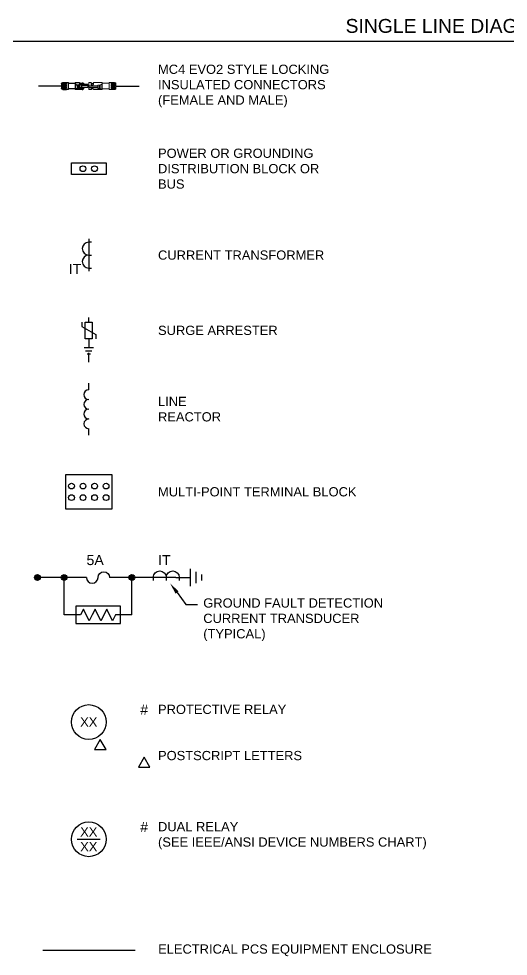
# Paper-space layout 'SYMBOLS AND ABBREVIATIONS 22x34' of a CAD drawing. Header units: feet, sheet in inches. Extents: x 0 to 33.3, y 0 to 20.5.
# Drawn here: x 6.47 to 11.77, y 10.31 to 20.46 of the extents above; entities that cross this region are included whole.
import ezdxf
from ezdxf import colors
from ezdxf.entities.mleader import LeaderData, LeaderLine
from ezdxf.enums import TextEntityAlignment as Align
from ezdxf.math import Vec2, Vec3

# ---------------------------------------------------------------- set-up
doc = ezdxf.new("R2010")
doc.units = ezdxf.units.FT
doc.header["$MEASUREMENT"] = 0
doc.linetypes.add('PHANTOM2', pattern=[1.25, 0.625, -0.125, 0.125, -0.125, 0.125, -0.125])
for name, color, linetype in [('E-1LIN', 4, 'Continuous'), ('E-1LIN-EQPM-ENCL', 8, 'PHANTOM2'), ('E-HARN-COMP', 8, 'Continuous'), ('G-ANNO-TEXT', 1, 'Continuous')]:
    doc.layers.add(name, color=color, linetype=linetype)
doc.styles.add('NEI-A', font='arial.ttf')

# ---------------------------------------------------------------- blocks, each defined once
blk = doc.blocks.new('MC_CONN_FEMALE_LOCKING')
for p, q in [((0, 0.0141), (0, -0.0141)), ((0.0042, 0.0166), (0.0266, 0.0166)), ((0.0042, 0.0116), (0.0266, 0.0116)), ((0.0266, 0.0097), (0.0042, 0.0097)), ((0.0042, 0.0035), (0.0266, 0.0035)), ((0.0266, 0.0011), (0.0042, 0.0011)), ((0.0083, 0.0184), (0.0266, 0.0184)), ((0.0266, 0.018), (0.0083, 0.018)), ((0.0083, 0.0157), (0.0266, 0.0157)), ((0.0266, 0.0135), (0.0083, 0.0135)), ((0.0083, 0.0088), (0.0266, 0.0088)), ((0.0266, 0.0053), (0.0083, 0.0053)), ((0.0266, 0.0184), (0.0266, 0.0185)), ((0.0266, 0.0157), (0.0266, 0.018)), ((0.0266, 0.0088), (0.0266, 0.0135)), ((0.0266, -0.0005), (0.0266, 0.0053)), ((0.0364, -0.0185), (0.0364, 0.0185)), ((0.0738, 0.0185), (0.0738, -0.007)), ((0.0755, 0.0099), (0.0755, -0.018)), ((0.0923, 0.0051), (0.0856, 0.0051)), ((0.0856, 0.0051), (0.0856, -0.0134)), ((0.0923, -0.0134), (0.0923, 0.0051)), ((0.0974, 0.0185), (0.0974, 0.0099)), ((0.0974, 0.0164), (0.1112, 0.0169)), ((0.1117, 0.012), (0.0974, 0.0115)), ((0.0974, 0.0094), (0.0974, 0.0099)), ((0.0974, 0.0002), (0.0974, 0.0094)), ((0.0974, -0.0085), (0.0974, 0.0002)), ((0.1185, 0.0101), (0.0978, 0.0093)), ((0.1056, 0.0092), (0.1056, -0.0035)), ((0.1069, 0.0079), (0.1069, 0.0049)), ((0.1409, 0.0078), (0.1069, 0.0078)), ((0.1069, 0.0049), (0.1409, 0.0049)), ((0.1069, 0.0049), (0.1069, -0.0078)), ((0.1112, 0.0181), (0.1135, 0.0182)), ((0.1112, 0.0181), (0.1112, 0.0132)), ((0.1135, 0.0133), (0.1112, 0.0132)), ((0.1117, 0.012), (0.1112, 0.0132)), ((0.1135, 0.0133), (0.1135, 0.0182)), ((0.1135, 0.0182), (0.1191, 0.016)), ((0.1135, 0.0133), (0.1191, 0.0111)), ((0.1191, 0.016), (0.1191, 0.0155)), ((0.1191, 0.016), (0.1191, 0.0111)), ((0.1191, 0.0155), (0.1191, 0.0155)), ((0.1191, 0.0107), (0.1191, 0.0111)), ((0.0042, -0.0056), (0.0266, -0.0056)), ((0.0266, -0.0077), (0.0042, -0.0077)), ((0.0042, -0.0131), (0.0266, -0.0131)), ((0.0266, -0.0145), (0.0042, -0.0145)), ((0.0062, -0.0174), (0.0042, -0.0174)), ((0.0083, -0.0005), (0.0266, -0.0005)), ((0.0266, -0.0042), (0.0083, -0.0042)), ((0.0083, -0.0097), (0.0266, -0.0097)), ((0.0266, -0.0126), (0.0083, -0.0126)), ((0.0083, -0.0162), (0.0266, -0.0162)), ((0.0266, -0.0177), (0.0083, -0.0177)), ((0.0083, -0.0184), (0.0266, -0.0184)), ((0.0266, -0.0097), (0.0266, -0.0042)), ((0.0266, -0.0162), (0.0266, -0.0126)), ((0.0266, -0.0185), (0.0266, -0.0177)), ((0.0738, -0.007), (0.0738, -0.0185)), ((0.0856, -0.0134), (0.0923, -0.0134)), ((0.088, -0.0051), (0.0866, -0.0051)), ((0.0866, -0.0051), (0.0866, -0.0062)), ((0.088, -0.006), (0.0866, -0.006)), ((0.0866, -0.0062), (0.088, -0.0062)), ((0.0892, -0.0038), (0.088, -0.0038)), ((0.088, -0.0038), (0.088, -0.0051)), ((0.088, -0.006), (0.088, -0.0062)), ((0.088, -0.0062), (0.088, -0.0074)), ((0.0892, -0.0073), (0.088, -0.0073)), ((0.088, -0.0074), (0.0892, -0.0074)), ((0.0892, -0.0051), (0.0892, -0.0038)), ((0.0906, -0.0051), (0.0892, -0.0051)), ((0.0892, -0.006), (0.0892, -0.0062)), ((0.0906, -0.006), (0.0892, -0.006)), ((0.0892, -0.0074), (0.0892, -0.0062)), ((0.0892, -0.0062), (0.0906, -0.0062)), ((0.0906, -0.0062), (0.0906, -0.0051)), ((0.0974, -0.0177), (0.0974, -0.0085)), ((0.0974, -0.0164), (0.1117, -0.0169)), ((0.0974, -0.018), (0.0974, -0.0177)), ((0.0974, -0.018), (0.0974, -0.0185)), ((0.1185, -0.0101), (0.0978, -0.0093)), ((0.1185, -0.015), (0.0978, -0.0142)), ((0.1056, -0.0035), (0.1056, -0.0092)), ((0.1409, -0.0078), (0.1069, -0.0078)), ((0.1069, -0.0078), (0.1069, -0.0079)), ((0.1112, -0.0181), (0.1112, -0.0169)), ((0.1117, -0.0169), (0.1112, -0.0181)), ((0.1112, -0.0181), (0.1135, -0.0182)), ((0.1135, -0.0182), (0.1191, -0.016)), ((0.1191, -0.016), (0.1191, -0.0155))]:
    blk.add_line(p, q)
for centre, radius, start, end in [((0.0978, 0.0089), 0.000374, 89.7535, 178.4381), ((0.1185, 0.0107), 0.000562, 269.9223, 0.5325), ((0.0978, -0.0138), 0.000374, 181.5689, 270.2395), ((0.0978, -0.0089), 0.000405, 218.5215, 268.2026), ((0.1185, -0.0107), 0.000562, 1.7474, 90.0991), ((0.1185, -0.0155), 0.000562, 359.4673, 90.0824)]:
    blk.add_arc(centre, radius, start, end)
for points, knots in [([(0, 0.0141), (0, 0.0142), (0, 0.0145), (0.0001, 0.0148), (0.0002, 0.0152), (0.0004, 0.0156), (0.0006, 0.0159), (0.0009, 0.0162), (0.0012, 0.0164), (0.0015, 0.0166), (0.0018, 0.0168), (0.0021, 0.0169), (0.0022, 0.0169)], [0, 0, 0, 0, 0.10003, 0.200056, 0.300052, 0.400274, 0.500206, 0.600381, 0.700131, 0.799747, 0.900416, 1, 1, 1, 1]), ([(0.0042, 0.0166), (0.0041, 0.0165), (0.004, 0.0163), (0.004, 0.0162), (0.004, 0.0161)], [0, 0, 0, 0, 0.524472, 1, 1, 1, 1]), ([(0.004, 0.0161), (0.004, 0.016), (0.004, 0.0159), (0.0041, 0.0157), (0.0042, 0.0157)], [0, 0, 0, 0, 0.475615, 1, 1, 1, 1]), ([(0.0042, 0.0116), (0.0041, 0.0113), (0.004, 0.0109), (0.004, 0.0103), (0.0041, 0.0099), (0.0042, 0.0097)], [0, 0, 0, 0, 0.336885, 0.680979, 1, 1, 1, 1]), ([(0.0042, 0.0035), (0.0041, 0.0032), (0.004, 0.0027), (0.004, 0.0019), (0.0041, 0.0014), (0.0042, 0.0011)], [0, 0, 0, 0, 0.336036, 0.681911, 1, 1, 1, 1]), ([(0.0075, 0.0178), (0.0069, 0.0176), (0.0058, 0.0172), (0.0047, 0.0168), (0.0042, 0.0166)], [0, 0, 0, 0, 0.5016, 1, 1, 1, 1]), ([(0.0042, 0.0157), (0.0047, 0.0157), (0.0058, 0.0157), (0.0069, 0.0157), (0.0075, 0.0157)], [0, 0, 0, 0, 0.49604, 1, 1, 1, 1]), ([(0.0075, 0.0133), (0.0069, 0.013), (0.0058, 0.0125), (0.0047, 0.0119), (0.0042, 0.0116)], [0, 0, 0, 0, 0.500108, 1, 1, 1, 1]), ([(0.0042, 0.0097), (0.0047, 0.0095), (0.0058, 0.0092), (0.0069, 0.009), (0.0075, 0.0088)], [0, 0, 0, 0, 0.497114, 1, 1, 1, 1]), ([(0.0075, 0.0052), (0.0069, 0.0049), (0.0058, 0.0043), (0.0047, 0.0038), (0.0042, 0.0035)], [0, 0, 0, 0, 0.50019, 1, 1, 1, 1]), ([(0.0042, 0.0011), (0.0047, 0.0009), (0.0058, 0.0003), (0.0069, -0.0001), (0.0075, -0.0004)], [0, 0, 0, 0, 0.499075, 1, 1, 1, 1]), ([(0.0075, 0.0184), (0.0076, 0.0184), (0.0078, 0.0184), (0.008, 0.0184), (0.0082, 0.0184), (0.0083, 0.0184)], [0, 0, 0, 0, 0.351902, 0.72828, 1, 1, 1, 1]), ([(0.0083, 0.018), (0.0082, 0.018), (0.008, 0.018), (0.0077, 0.0179), (0.0076, 0.0179), (0.0075, 0.0178)], [0, 0, 0, 0, 0.366297, 0.738235, 1, 1, 1, 1]), ([(0.0075, 0.0157), (0.0076, 0.0157), (0.0078, 0.0157), (0.008, 0.0157), (0.0082, 0.0157), (0.0083, 0.0157)], [0, 0, 0, 0, 0.347897, 0.725651, 1, 1, 1, 1]), ([(0.0083, 0.0135), (0.0082, 0.0134), (0.008, 0.0134), (0.0077, 0.0134), (0.0076, 0.0133), (0.0075, 0.0133)], [0, 0, 0, 0, 0.361511, 0.733306, 1, 1, 1, 1]), ([(0.0075, 0.0088), (0.0076, 0.0088), (0.0078, 0.0088), (0.008, 0.0088), (0.0082, 0.0088), (0.0083, 0.0088)], [0, 0, 0, 0, 0.351229, 0.727839, 1, 1, 1, 1]), ([(0.0083, 0.0053), (0.0082, 0.0053), (0.008, 0.0053), (0.0077, 0.0052), (0.0076, 0.0052), (0.0075, 0.0052)], [0, 0, 0, 0, 0.361786, 0.733582, 1, 1, 1, 1]), ([(0.0755, 0.0099), (0.0755, 0.0099), (0.0755, 0.0099), (0.0756, 0.0098), (0.0757, 0.0096), (0.0759, 0.0095), (0.0761, 0.0094), (0.0762, 0.0094)], [0, 0, 0, 0, 0.075711, 0.179944, 0.364404, 0.835625, 1, 1, 1, 1]), ([(0.0762, 0.0094), (0.0778, 0.0087), (0.0801, 0.0077), (0.0833, 0.0063), (0.0849, 0.0055), (0.0856, 0.0051)], [0, 0, 0, 0, 0.500294, 0.750053, 1, 1, 1, 1]), ([(0.0923, 0.0051), (0.0928, 0.0048), (0.0937, 0.004), (0.095, 0.0029), (0.0961, 0.0018), (0.0969, 0.0009), (0.0973, 0.0005), (0.0974, 0.0002)], [0, 0, 0, 0, 0.249655, 0.499064, 0.749429, 0.874826, 1, 1, 1, 1]), ([(0.1419, 0.0064), (0.1419, 0.0065), (0.1419, 0.0067), (0.1419, 0.007), (0.1419, 0.0072), (0.1418, 0.0074), (0.1417, 0.0075), (0.1416, 0.0076), (0.1415, 0.0077), (0.1413, 0.0078), (0.1412, 0.0078), (0.1411, 0.0078), (0.141, 0.0078), (0.1409, 0.0078)], [0, 0, 0, 0, 0.184323, 0.369552, 0.431018, 0.494647, 0.57509, 0.669545, 0.75354, 0.803206, 0.860768, 0.942971, 1, 1, 1, 1]), ([(0.1409, 0.0049), (0.141, 0.0049), (0.1411, 0.0049), (0.1413, 0.005), (0.1414, 0.005), (0.1416, 0.0051), (0.1417, 0.0052), (0.1418, 0.0053), (0.1419, 0.0055), (0.1419, 0.0059), (0.1419, 0.0062), (0.1419, 0.0064)], [0, 0, 0, 0, 0.083046, 0.158085, 0.262935, 0.337098, 0.402233, 0.482349, 0.555826, 0.696592, 1, 1, 1, 1]), ([(0.1418, 0.0075), (0.1418, 0.0074), (0.1418, 0.0074), (0.1418, 0.0073), (0.1419, 0.0073), (0.1419, 0.0072), (0.1419, 0.0071), (0.1419, 0.007), (0.1419, 0.007), (0.1419, 0.0069), (0.1419, 0.0069)], [0, 0, 0, 0, 0.122148, 0.248297, 0.373015, 0.498504, 0.624821, 0.749092, 0.874878, 1, 1, 1, 1]), ([(0.1419, 0.0069), (0.1419, 0.0069), (0.1419, 0.0069), (0.1419, 0.0068), (0.1419, 0.0067), (0.1419, 0.0066), (0.1419, 0.0064), (0.1419, 0.0064)], [0, 0, 0, 0, 0.00679, 0.082907, 0.273787, 0.579512, 1, 1, 1, 1]), ([(0.1419, 0.0064), (0.1419, 0.0062), (0.1419, 0.006), (0.1419, 0.0055), (0.1419, 0.005), (0.1419, 0.0046), (0.1419, 0.0042), (0.1419, 0.0038), (0.1419, 0.0033), (0.1419, 0.0026), (0.1419, 0.002), (0.1419, 0.0013), (0.1419, 0.0006), (0.1419, -0.0001), (0.1419, -0.0007), (0.1419, -0.0014), (0.1419, -0.002), (0.1419, -0.0024), (0.1419, -0.0026)], [0, 0, 0, 0, 0.04231, 0.094742, 0.1573, 0.195082, 0.234864, 0.276646, 0.343067, 0.413996, 0.488015, 0.563526, 0.640518, 0.718997, 0.791295, 0.862229, 0.931799, 1, 1, 1, 1]), ([(0.0022, -0.0169), (0.0021, -0.0169), (0.0018, -0.0168), (0.0015, -0.0166), (0.0012, -0.0164), (0.0009, -0.0162), (0.0006, -0.0159), (0.0004, -0.0156), (0.0002, -0.0152), (0.0001, -0.0148), (0, -0.0145), (0, -0.0142), (0, -0.0141)], [0, 0, 0, 0, 0.099587, 0.200251, 0.299868, 0.399618, 0.499784, 0.599735, 0.699937, 0.799944, 0.899958, 1, 1, 1, 1]), ([(0.0042, -0.0056), (0.0041, -0.0057), (0.004, -0.0061), (0.004, -0.0065), (0.004, -0.0067)], [0, 0, 0, 0, 0.497099, 1, 1, 1, 1]), ([(0.004, -0.0067), (0.004, -0.0068), (0.004, -0.0072), (0.0041, -0.0076), (0.0042, -0.0077)], [0, 0, 0, 0, 0.495282, 1, 1, 1, 1]), ([(0.0042, -0.0131), (0.0041, -0.0133), (0.004, -0.0136), (0.004, -0.0141), (0.0041, -0.0144), (0.0042, -0.0145)], [0, 0, 0, 0, 0.338458, 0.679234, 1, 1, 1, 1]), ([(0.0042, -0.0171), (0.0041, -0.0171), (0.004, -0.0172), (0.004, -0.0174), (0.0041, -0.0174), (0.0042, -0.0174)], [0, 0, 0, 0, 0.383429, 0.631409, 1, 1, 1, 1]), ([(0.0075, -0.0043), (0.0069, -0.0045), (0.0058, -0.0049), (0.0047, -0.0053), (0.0042, -0.0056)], [0, 0, 0, 0, 0.501802, 1, 1, 1, 1]), ([(0.0042, -0.0077), (0.0047, -0.0081), (0.0058, -0.0087), (0.0069, -0.0092), (0.0075, -0.0095)], [0, 0, 0, 0, 0.499967, 1, 1, 1, 1]), ([(0.0075, -0.0127), (0.0069, -0.0127), (0.0058, -0.0129), (0.0047, -0.013), (0.0042, -0.0131)], [0, 0, 0, 0, 0.503684, 1, 1, 1, 1]), ([(0.0042, -0.0145), (0.0047, -0.0148), (0.0058, -0.0153), (0.0069, -0.0158), (0.0075, -0.0161)], [0, 0, 0, 0, 0.499236, 1, 1, 1, 1]), ([(0.0075, -0.0176), (0.0069, -0.0175), (0.0058, -0.0174), (0.0047, -0.0172), (0.0042, -0.0171)], [0, 0, 0, 0, 0.50356, 1, 1, 1, 1]), ([(0.0042, -0.0174), (0.0047, -0.0176), (0.0058, -0.0179), (0.0069, -0.0182), (0.0075, -0.0184)], [0, 0, 0, 0, 0.497318, 1, 1, 1, 1]), ([(0.0075, -0.0004), (0.0076, -0.0004), (0.0078, -0.0005), (0.008, -0.0005), (0.0082, -0.0005), (0.0083, -0.0005)], [0, 0, 0, 0, 0.358153, 0.732426, 1, 1, 1, 1]), ([(0.0083, -0.0042), (0.0082, -0.0042), (0.008, -0.0042), (0.0077, -0.0043), (0.0076, -0.0043), (0.0075, -0.0043)], [0, 0, 0, 0, 0.36689, 0.738863, 1, 1, 1, 1]), ([(0.0075, -0.0095), (0.0076, -0.0095), (0.0078, -0.0096), (0.008, -0.0097), (0.0082, -0.0097), (0.0083, -0.0097)], [0, 0, 0, 0, 0.36171, 0.7348, 1, 1, 1, 1]), ([(0.0083, -0.0126), (0.0082, -0.0126), (0.008, -0.0126), (0.0077, -0.0127), (0.0076, -0.0127), (0.0075, -0.0127)], [0, 0, 0, 0, 0.372008, 0.74421, 1, 1, 1, 1]), ([(0.0075, -0.0161), (0.0076, -0.0161), (0.0078, -0.0162), (0.008, -0.0162), (0.0082, -0.0162), (0.0083, -0.0162)], [0, 0, 0, 0, 0.358775, 0.732839, 1, 1, 1, 1]), ([(0.0083, -0.0177), (0.0082, -0.0177), (0.008, -0.0177), (0.0077, -0.0176), (0.0076, -0.0176), (0.0075, -0.0176)], [0, 0, 0, 0, 0.371694, 0.743882, 1, 1, 1, 1]), ([(0.0075, -0.0184), (0.0076, -0.0184), (0.0078, -0.0184), (0.008, -0.0184), (0.0082, -0.0184), (0.0083, -0.0184)], [0, 0, 0, 0, 0.3519, 0.728282, 1, 1, 1, 1]), ([(0.0755, -0.018), (0.0755, -0.018), (0.0755, -0.018), (0.0756, -0.0179), (0.0757, -0.0178), (0.076, -0.0178), (0.0761, -0.0177), (0.0762, -0.0177)], [0, 0, 0, 0, 0.031541, 0.109701, 0.285282, 0.808544, 1, 1, 1, 1]), ([(0.0856, -0.0134), (0.0849, -0.0138), (0.0833, -0.0145), (0.0802, -0.016), (0.0778, -0.017), (0.0762, -0.0177)], [0, 0, 0, 0, 0.24954, 0.499276, 1, 1, 1, 1]), ([(0.0974, -0.0085), (0.0973, -0.0087), (0.0969, -0.0092), (0.0961, -0.0101), (0.0951, -0.0111), (0.0937, -0.0123), (0.0928, -0.013), (0.0923, -0.0134)], [0, 0, 0, 0, 0.121887, 0.244534, 0.492906, 0.745645, 1, 1, 1, 1]), ([(0.1417, -0.0075), (0.1417, -0.0075), (0.1417, -0.0075), (0.1416, -0.0076), (0.1414, -0.0077), (0.1412, -0.0078), (0.1411, -0.0078), (0.141, -0.0078), (0.1409, -0.0078)], [0, 0, 0, 0, 0.056801, 0.266575, 0.453065, 0.690822, 0.873365, 1, 1, 1, 1]), ([(0.1419, -0.0069), (0.1419, -0.0069), (0.1419, -0.007), (0.1419, -0.007), (0.1419, -0.0071), (0.1419, -0.0072), (0.1419, -0.0073), (0.1418, -0.0073), (0.1418, -0.0074), (0.1418, -0.0074), (0.1418, -0.0075)], [0, 0, 0, 0, 0.125061, 0.250714, 0.374997, 0.501326, 0.626689, 0.751419, 0.874759, 1, 1, 1, 1]), ([(0.1419, -0.0026), (0.1419, -0.0029), (0.1419, -0.0034), (0.1419, -0.0041), (0.1419, -0.0047), (0.1419, -0.0051), (0.1419, -0.0054), (0.1419, -0.0057), (0.1419, -0.006), (0.1419, -0.0063), (0.1419, -0.0066), (0.1419, -0.0067), (0.1419, -0.0068), (0.1419, -0.0069), (0.1419, -0.0069)], [0, 0, 0, 0, 0.1834, 0.352569, 0.507508, 0.584771, 0.655787, 0.720526, 0.805907, 0.877192, 0.933172, 0.972439, 0.994995, 1, 1, 1, 1])]:
    blk.add_open_spline(points, degree=3, knots=knots)
for points in [[(0.0022, 0.0169), (0.0066, 0.0181)], [(0.0066, 0.0181), (0.0075, 0.0184)], [(0.0266, 0.0185), (0.0364, 0.0185)], [(0.0364, 0.0157), (0.0738, 0.0157)], [(0.0738, 0.0185), (0.0974, 0.0185)], [(0.0975, 0.0092), (0.1056, 0.0092)], [(0.1056, 0.0092), (0.1069, 0.0079)], [(0.1191, 0.0155), (0.1191, 0.0106)], [(0.0066, -0.0181), (0.0022, -0.0169)], [(0.0364, -0.0185), (0.0266, -0.0185)], [(0.0738, -0.0157), (0.0364, -0.0157)], [(0.0974, -0.0185), (0.0738, -0.0185)], [(0.1056, -0.0092), (0.0974, -0.0092)], [(0.1069, -0.0079), (0.1056, -0.0092)], [(0.1191, -0.0106), (0.1191, -0.0155)]]:
    blk.add_open_spline(points, degree=1)
blk = doc.blocks.new('MC_CONN_MALE_LOCKING')
at = {"lineweight": 15}
for p, q in [((-0.1465, 0.0099), (-0.1465, 0.0185)), ((-0.1465, 0.0094), (-0.1465, 0.0099)), ((-0.1465, 0.0094), (-0.1465, 0.0007)), ((-0.1465, 0.0007), (-0.0974, 0.0007)), ((-0.1465, -0.0002), (-0.1465, 0.0007)), ((-0.1337, 0.0099), (-0.1337, 0.0185)), ((-0.1337, 0.0097), (-0.1337, 0.0099)), ((-0.1337, 0.0094), (-0.1337, 0.0097)), ((-0.1337, 0.0061), (-0.1337, 0.0094)), ((-0.1337, 0.0061), (-0.1331, 0.0064)), ((-0.1232, 0.0061), (-0.1337, 0.0061)), ((-0.1331, 0.0096), (-0.1331, 0.0179)), ((-0.1331, 0.0144), (-0.1232, 0.0144)), ((-0.1331, 0.0064), (-0.1331, 0.0096)), ((-0.1232, 0.0165), (-0.1232, 0.0074)), ((-0.1232, 0.0074), (-0.1232, 0.0061)), ((-0.1213, 0.0185), (-0.1213, 0.0099)), ((-0.0856, 0.0051), (-0.0974, 0.0051)), ((-0.0974, 0.0051), (-0.0974, -0.0134)), ((-0.0856, 0.0051), (-0.0856, -0.0134)), ((-0.0755, 0.0099), (-0.0755, -0.018)), ((-0.0738, 0.0185), (-0.0738, -0.0185)), ((-0.0364, -0.007), (-0.0364, 0.0185)), ((-0.0266, 0.0184), (-0.0266, 0.0185)), ((-0.0083, 0.0184), (-0.0266, 0.0184)), ((-0.0266, 0.018), (-0.0083, 0.018)), ((-0.0266, 0.0157), (-0.0266, 0.018)), ((-0.0042, 0.0166), (-0.0266, 0.0166)), ((-0.0083, 0.0157), (-0.0266, 0.0157)), ((-0.0266, 0.0135), (-0.0083, 0.0135)), ((-0.0266, 0.0088), (-0.0266, 0.0135)), ((-0.0042, 0.0116), (-0.0266, 0.0116)), ((-0.0266, 0.0097), (-0.0042, 0.0097)), ((-0.0083, 0.0088), (-0.0266, 0.0088)), ((-0.0266, 0.0053), (-0.0083, 0.0053)), ((-0.0266, -0.0005), (-0.0266, 0.0053)), ((-0.0042, 0.0035), (-0.0266, 0.0035)), ((-0.0266, 0.0011), (-0.0042, 0.0011)), ((0, 0.0141), (0, -0.0141)), ((-0.0974, -0.0002), (-0.1465, -0.0002)), ((-0.1465, -0.0082), (-0.1465, -0.0002)), ((-0.1465, -0.0082), (-0.0974, -0.0082)), ((-0.1465, -0.009), (-0.1465, -0.0082)), ((-0.0974, -0.009), (-0.1465, -0.009)), ((-0.1465, -0.009), (-0.1465, -0.0177)), ((-0.1465, -0.018), (-0.1465, -0.0177)), ((-0.1465, -0.0185), (-0.1465, -0.018)), ((-0.1337, -0.0144), (-0.1232, -0.0144)), ((-0.1337, -0.0177), (-0.1337, -0.0144)), ((-0.1331, -0.0174), (-0.1337, -0.018)), ((-0.1337, -0.0179), (-0.1337, -0.0177)), ((-0.1337, -0.018), (-0.1337, -0.0179)), ((-0.1337, -0.0185), (-0.1337, -0.018)), ((-0.1331, -0.0174), (-0.1331, -0.0144)), ((-0.1331, -0.0179), (-0.1331, -0.0174)), ((-0.1232, -0.0144), (-0.1232, -0.0156)), ((-0.1232, -0.0156), (-0.1232, -0.0165)), ((-0.1213, -0.018), (-0.1213, -0.0185)), ((-0.0856, -0.0134), (-0.0974, -0.0134)), ((-0.0906, -0.0013), (-0.0866, -0.0013)), ((-0.0906, -0.0023), (-0.0906, -0.0013)), ((-0.0906, -0.0015), (-0.0866, -0.0015)), ((-0.0906, -0.0022), (-0.0881, -0.0022)), ((-0.0881, -0.0023), (-0.0906, -0.0023)), ((-0.0906, -0.0042), (-0.0906, -0.0031)), ((-0.0906, -0.0049), (-0.0881, -0.0049)), ((-0.0906, -0.0059), (-0.0906, -0.0049)), ((-0.0906, -0.0057), (-0.0891, -0.0057)), ((-0.0891, -0.0059), (-0.0906, -0.0059)), ((-0.0905, -0.0085), (-0.0905, -0.0087)), ((-0.09, -0.009), (-0.0891, -0.009)), ((-0.0891, -0.0057), (-0.0891, -0.0059)), ((-0.0891, -0.0086), (-0.0891, -0.0095)), ((-0.0891, -0.0093), (-0.0891, -0.009)), ((-0.0891, -0.0093), (-0.0891, -0.0095)), ((-0.089, -0.0035), (-0.089, -0.0037)), ((-0.0881, -0.0022), (-0.0881, -0.0023)), ((-0.0881, -0.0048), (-0.0881, -0.0049)), ((-0.0881, -0.0057), (-0.0866, -0.0057)), ((-0.0881, -0.0057), (-0.0881, -0.0059)), ((-0.0866, -0.0059), (-0.0881, -0.0059)), ((-0.088, -0.0094), (-0.088, -0.0086)), ((-0.088, -0.009), (-0.0872, -0.009)), ((-0.0867, -0.0085), (-0.0867, -0.0087)), ((-0.0866, -0.0013), (-0.0866, -0.0029)), ((-0.0866, -0.0044), (-0.0866, -0.0059)), ((-0.0364, -0.0185), (-0.0364, -0.007)), ((-0.0083, -0.0005), (-0.0266, -0.0005)), ((-0.0266, -0.0042), (-0.0083, -0.0042)), ((-0.0266, -0.0097), (-0.0266, -0.0042)), ((-0.0042, -0.0056), (-0.0266, -0.0056)), ((-0.0266, -0.0077), (-0.0042, -0.0077)), ((-0.0083, -0.0097), (-0.0266, -0.0097)), ((-0.0266, -0.0126), (-0.0083, -0.0126)), ((-0.0266, -0.0162), (-0.0266, -0.0126)), ((-0.0042, -0.0131), (-0.0266, -0.0131)), ((-0.0266, -0.0145), (-0.0042, -0.0145)), ((-0.0083, -0.0162), (-0.0266, -0.0162)), ((-0.0266, -0.0177), (-0.0083, -0.0177)), ((-0.0266, -0.0185), (-0.0266, -0.0177)), ((-0.0083, -0.0184), (-0.0266, -0.0184)), ((-0.0062, -0.0174), (-0.0042, -0.0174))]:
    blk.add_line(p, q, dxfattribs=at)
at = {"lineweight": 15, "flags": 128}
for points in [[(-0.0906, -0.0041), (-0.0893, -0.0044), (-0.0881, -0.0048)], [(-0.0881, -0.0049), (-0.0893, -0.0046), (-0.0906, -0.0042)], [(-0.0866, -0.0029), (-0.0878, -0.0033), (-0.089, -0.0037)], [(-0.089, -0.0037), (-0.0878, -0.004), (-0.0866, -0.0044)]]:
    blk.add_lwpolyline(points, dxfattribs=at)
at = {"lineweight": 15}
for centre, radius, start, end in [((-0.2476, 0.4734), 0.5017, 288.2403, 288.5313), ((-0.089, -0.0076), 0.00172, 235.1917, 265.5616), ((-0.2283, 0.4429), 0.4676, 287.3278, 287.6321), ((-0.0882, -0.0076), 0.00174, 278.7709, 304.6362)]:
    blk.add_arc(centre, radius, start, end, dxfattribs=at)
for points in [[(-0.1337, 0.0185), (-0.1465, 0.0185)], [(-0.1331, 0.0179), (-0.1337, 0.0185)], [(-0.1331, 0.0096), (-0.1337, 0.0097)], [(-0.1213, 0.0185), (-0.1232, 0.0165)], [(-0.1232, 0.0074), (-0.1215, 0.0094)], [(-0.0738, 0.0185), (-0.1213, 0.0185)], [(-0.0364, 0.0157), (-0.0738, 0.0157)], [(-0.0266, 0.0185), (-0.0364, 0.0185)], [(-0.0066, 0.0181), (-0.0075, 0.0184)], [(-0.0075, 0.0178), (-0.0042, 0.0166)], [(-0.0042, 0.0157), (-0.0075, 0.0157)], [(-0.0075, 0.0133), (-0.0042, 0.0116)], [(-0.0042, 0.0097), (-0.0075, 0.0088)], [(-0.0075, 0.0052), (-0.0042, 0.0035)], [(-0.0042, 0.0011), (-0.0075, -0.0004)], [(-0.0022, 0.0169), (-0.0066, 0.0181)], [(-0.0042, 0.0166), (-0.004, 0.0161)], [(-0.004, 0.0161), (-0.0042, 0.0157)], [(-0.1465, -0.0185), (-0.1337, -0.0185)], [(-0.1337, -0.0179), (-0.1331, -0.0174)], [(-0.1337, -0.0185), (-0.1331, -0.0179)], [(-0.1232, -0.0156), (-0.1215, -0.0177)], [(-0.1232, -0.0165), (-0.1213, -0.0185)], [(-0.1213, -0.0185), (-0.0738, -0.0185)], [(-0.0899, -0.0076), (-0.0899, -0.0078)], [(-0.0891, -0.009), (-0.0891, -0.0086)], [(-0.0873, -0.0078), (-0.0873, -0.0076)], [(-0.0738, -0.0157), (-0.0364, -0.0157)], [(-0.0364, -0.0185), (-0.0266, -0.0185)], [(-0.0075, -0.0043), (-0.0042, -0.0056)], [(-0.0042, -0.0077), (-0.0075, -0.0095)], [(-0.0075, -0.0127), (-0.0042, -0.0131)], [(-0.0042, -0.0145), (-0.0075, -0.0161)], [(-0.0075, -0.0176), (-0.0042, -0.0171)], [(-0.0066, -0.0181), (-0.0022, -0.0169)], [(-0.0042, -0.0056), (-0.004, -0.0067)], [(-0.004, -0.0067), (-0.0042, -0.0077)]]:
    blk.add_open_spline(points, degree=1, dxfattribs=at)
for points, knots in [([(-0.1213, 0.0099), (-0.1213, 0.0099), (-0.1213, 0.0098), (-0.1213, 0.0096), (-0.1214, 0.0095), (-0.1215, 0.0094), (-0.1215, 0.0094)], [0, 0, 0, 0, 0.234236, 0.453728, 0.841104, 1, 1, 1, 1]), ([(-0.0762, 0.0094), (-0.0778, 0.0087), (-0.0809, 0.0074), (-0.0841, 0.0059), (-0.0856, 0.0051)], [0, 0, 0, 0, 0.500323, 1, 1, 1, 1]), ([(-0.0755, 0.0099), (-0.0755, 0.0099), (-0.0755, 0.0099), (-0.0756, 0.0098), (-0.0757, 0.0096), (-0.0759, 0.0095), (-0.0761, 0.0094), (-0.0762, 0.0094)], [0, 0, 0, 0, 0.075721, 0.180211, 0.36466, 0.835604, 1, 1, 1, 1]), ([(-0.0075, 0.0184), (-0.0077, 0.0184), (-0.0079, 0.0184), (-0.0082, 0.0184), (-0.0083, 0.0184)], [0, 0, 0, 0, 0.727842, 1, 1, 1, 1]), ([(-0.0083, 0.018), (-0.0081, 0.018), (-0.0078, 0.0179), (-0.0076, 0.0179), (-0.0075, 0.0178)], [0, 0, 0, 0, 0.738055, 1, 1, 1, 1]), ([(-0.0075, 0.0157), (-0.0077, 0.0157), (-0.0079, 0.0157), (-0.0082, 0.0157), (-0.0083, 0.0157)], [0, 0, 0, 0, 0.72542, 1, 1, 1, 1]), ([(-0.0083, 0.0135), (-0.0081, 0.0134), (-0.0078, 0.0134), (-0.0076, 0.0133), (-0.0075, 0.0133)], [0, 0, 0, 0, 0.732809, 1, 1, 1, 1]), ([(-0.0075, 0.0088), (-0.0077, 0.0088), (-0.0079, 0.0088), (-0.0082, 0.0088), (-0.0083, 0.0088)], [0, 0, 0, 0, 0.727429, 1, 1, 1, 1]), ([(-0.0083, 0.0053), (-0.0081, 0.0053), (-0.0078, 0.0053), (-0.0076, 0.0052), (-0.0075, 0.0052)], [0, 0, 0, 0, 0.733106, 1, 1, 1, 1]), ([(-0.0042, 0.0116), (-0.0041, 0.0111), (-0.0039, 0.0105), (-0.0041, 0.0099), (-0.0042, 0.0097)], [0, 0, 0, 0, 0.679533, 1, 1, 1, 1]), ([(-0.0042, 0.0035), (-0.0041, 0.0029), (-0.0039, 0.0021), (-0.0041, 0.0014), (-0.0042, 0.0011)], [0, 0, 0, 0, 0.680959, 1, 1, 1, 1]), ([(0, 0.0141), (0, 0.0142), (0, 0.0146), (-0.0001, 0.015), (-0.0003, 0.0155), (-0.0006, 0.0159), (-0.0009, 0.0162), (-0.0013, 0.0165), (-0.0017, 0.0168), (-0.002, 0.0169), (-0.0022, 0.0169)], [0, 0, 0, 0, 0.125063, 0.250026, 0.374991, 0.500205, 0.624993, 0.750269, 0.874974, 1, 1, 1, 1]), ([(-0.1213, -0.018), (-0.1213, -0.018), (-0.1213, -0.018), (-0.1213, -0.0179), (-0.1214, -0.0178), (-0.1215, -0.0177), (-0.1215, -0.0177)], [0, 0, 0, 0, 0.133744, 0.328934, 0.783703, 1, 1, 1, 1]), ([(-0.0905, -0.0087), (-0.0906, -0.0084), (-0.0907, -0.0082), (-0.0907, -0.0076), (-0.0906, -0.0072), (-0.0905, -0.0069), (-0.0904, -0.0068)], [0, 0, 0, 0, 0.371874, 0.459463, 0.832611, 1, 1, 1, 1]), ([(-0.0907, -0.0077), (-0.0907, -0.0079), (-0.0906, -0.0082), (-0.0905, -0.0085), (-0.0905, -0.0085)], [0, 0, 0, 0, 0.810759, 1, 1, 1, 1]), ([(-0.0905, -0.0085), (-0.0904, -0.0086), (-0.0902, -0.0088), (-0.09, -0.009), (-0.09, -0.009)], [0, 0, 0, 0, 0.667278, 1, 1, 1, 1]), ([(-0.0891, -0.0095), (-0.0893, -0.0094), (-0.0896, -0.0094), (-0.0901, -0.0091), (-0.0904, -0.0089), (-0.0904, -0.0087), (-0.0905, -0.0087)], [0, 0, 0, 0, 0.325549, 0.634412, 0.931075, 1, 1, 1, 1]), ([(-0.0904, -0.0068), (-0.0903, -0.0067), (-0.09, -0.0063), (-0.0895, -0.006), (-0.0892, -0.0059), (-0.0891, -0.0059)], [0, 0, 0, 0, 0.383045, 0.781036, 1, 1, 1, 1]), ([(-0.0899, -0.0077), (-0.0899, -0.0077), (-0.0899, -0.0076), (-0.0899, -0.0074), (-0.0897, -0.0072), (-0.0896, -0.0071), (-0.0895, -0.007)], [0, 0, 0, 0, 0.034414, 0.349853, 0.680703, 1, 1, 1, 1]), ([(-0.0895, -0.0072), (-0.0896, -0.0072), (-0.0897, -0.0073), (-0.0899, -0.0076), (-0.0899, -0.0077), (-0.0899, -0.0078), (-0.0899, -0.0078)], [0, 0, 0, 0, 0.341237, 0.666263, 0.965545, 1, 1, 1, 1]), ([(-0.0899, -0.0078), (-0.0899, -0.0079), (-0.0899, -0.0081), (-0.0897, -0.0083), (-0.0894, -0.0085), (-0.0892, -0.0086), (-0.0891, -0.0086)], [0, 0, 0, 0, 0.232771, 0.473354, 0.729487, 1, 1, 1, 1]), ([(-0.0895, -0.007), (-0.0894, -0.0069), (-0.089, -0.0068), (-0.0884, -0.0068), (-0.088, -0.0069), (-0.0877, -0.007), (-0.0877, -0.007)], [0, 0, 0, 0, 0.287736, 0.582341, 0.874318, 1, 1, 1, 1]), ([(-0.0877, -0.0072), (-0.0878, -0.0071), (-0.0882, -0.0069), (-0.0888, -0.0069), (-0.0892, -0.007), (-0.0894, -0.0071), (-0.0895, -0.0072)], [0, 0, 0, 0, 0.28777, 0.582351, 0.874348, 1, 1, 1, 1]), ([(-0.0881, -0.0059), (-0.0879, -0.006), (-0.0875, -0.0061), (-0.087, -0.0065), (-0.0869, -0.0068), (-0.0868, -0.0068)], [0, 0, 0, 0, 0.404651, 0.798844, 1, 1, 1, 1]), ([(-0.088, -0.0086), (-0.0879, -0.0085), (-0.0877, -0.0085), (-0.0874, -0.0083), (-0.0873, -0.008), (-0.0873, -0.0079), (-0.0873, -0.0078)], [0, 0, 0, 0, 0.284382, 0.55564, 0.818135, 1, 1, 1, 1]), ([(-0.0867, -0.0087), (-0.0868, -0.0088), (-0.087, -0.0091), (-0.0875, -0.0093), (-0.0878, -0.0094), (-0.088, -0.0094)], [0, 0, 0, 0, 0.329496, 0.682361, 1, 1, 1, 1]), ([(-0.0877, -0.007), (-0.0876, -0.0071), (-0.0874, -0.0072), (-0.0873, -0.0074), (-0.0873, -0.0076), (-0.0873, -0.0077), (-0.0873, -0.0077)], [0, 0, 0, 0, 0.341346, 0.666157, 0.965283, 1, 1, 1, 1]), ([(-0.0873, -0.0078), (-0.0873, -0.0078), (-0.0873, -0.0077), (-0.0873, -0.0075), (-0.0875, -0.0073), (-0.0876, -0.0072), (-0.0877, -0.0072)], [0, 0, 0, 0, 0.034698, 0.35003, 0.680911, 1, 1, 1, 1]), ([(-0.0872, -0.009), (-0.0871, -0.0089), (-0.0869, -0.0088), (-0.0868, -0.0086), (-0.0867, -0.0085)], [0, 0, 0, 0, 0.69105, 1, 1, 1, 1]), ([(-0.0868, -0.0068), (-0.0867, -0.0071), (-0.0865, -0.0074), (-0.0865, -0.008), (-0.0866, -0.0084), (-0.0867, -0.0086), (-0.0867, -0.0087)], [0, 0, 0, 0, 0.383783, 0.542833, 0.917129, 1, 1, 1, 1]), ([(-0.0867, -0.0085), (-0.0866, -0.0083), (-0.0865, -0.008), (-0.0865, -0.0077), (-0.0865, -0.0077)], [0, 0, 0, 0, 0.818348, 1, 1, 1, 1]), ([(-0.0856, -0.0134), (-0.0841, -0.0142), (-0.081, -0.0156), (-0.0778, -0.017), (-0.0762, -0.0177)], [0, 0, 0, 0, 0.499249, 1, 1, 1, 1]), ([(-0.0755, -0.018), (-0.0755, -0.018), (-0.0755, -0.018), (-0.0756, -0.0179), (-0.0757, -0.0178), (-0.076, -0.0178), (-0.0761, -0.0177), (-0.0762, -0.0177)], [0, 0, 0, 0, 0.031592, 0.110091, 0.285672, 0.808544, 1, 1, 1, 1]), ([(-0.0075, -0.0004), (-0.0077, -0.0004), (-0.0079, -0.0005), (-0.0082, -0.0005), (-0.0083, -0.0005)], [0, 0, 0, 0, 0.731686, 1, 1, 1, 1]), ([(-0.0083, -0.0042), (-0.0081, -0.0042), (-0.0078, -0.0042), (-0.0076, -0.0043), (-0.0075, -0.0043)], [0, 0, 0, 0, 0.738718, 1, 1, 1, 1]), ([(-0.0075, -0.0095), (-0.0077, -0.0096), (-0.0079, -0.0097), (-0.0082, -0.0097), (-0.0083, -0.0097)], [0, 0, 0, 0, 0.733917, 1, 1, 1, 1]), ([(-0.0083, -0.0126), (-0.0081, -0.0126), (-0.0078, -0.0126), (-0.0076, -0.0127), (-0.0075, -0.0127)], [0, 0, 0, 0, 0.744402, 1, 1, 1, 1]), ([(-0.0075, -0.0161), (-0.0077, -0.0161), (-0.0079, -0.0162), (-0.0082, -0.0162), (-0.0083, -0.0162)], [0, 0, 0, 0, 0.732073, 1, 1, 1, 1]), ([(-0.0083, -0.0177), (-0.0081, -0.0177), (-0.0078, -0.0177), (-0.0076, -0.0176), (-0.0075, -0.0176)], [0, 0, 0, 0, 0.744043, 1, 1, 1, 1]), ([(-0.0075, -0.0184), (-0.0077, -0.0184), (-0.0079, -0.0184), (-0.0082, -0.0184), (-0.0083, -0.0184)], [0, 0, 0, 0, 0.72784, 1, 1, 1, 1]), ([(-0.0042, -0.0174), (-0.0047, -0.0176), (-0.0058, -0.0179), (-0.0069, -0.0182), (-0.0075, -0.0184)], [0, 0, 0, 0, 0.497343, 1, 1, 1, 1]), ([(-0.0042, -0.0131), (-0.0041, -0.0134), (-0.0039, -0.0139), (-0.0041, -0.0144), (-0.0042, -0.0145)], [0, 0, 0, 0, 0.676817, 1, 1, 1, 1]), ([(-0.0042, -0.0171), (-0.0041, -0.0172), (-0.004, -0.0173), (-0.0041, -0.0174), (-0.0042, -0.0174)], [0, 0, 0, 0, 0.603484, 1, 1, 1, 1]), ([(-0.0022, -0.0169), (-0.002, -0.0169), (-0.0017, -0.0168), (-0.0013, -0.0165), (-0.0009, -0.0162), (-0.0006, -0.0159), (-0.0003, -0.0155), (-0.0001, -0.015), (0, -0.0146), (0, -0.0142), (0, -0.0141)], [0, 0, 0, 0, 0.125029, 0.249733, 0.375002, 0.499798, 0.625012, 0.749986, 0.874938, 1, 1, 1, 1])]:
    blk.add_open_spline(points, degree=3, knots=knots, dxfattribs=at)
blk = doc.blocks.new('1LIN-DC_COMBINER_BOX_POWER_DISTRIBUTION_BUS')
at = {"color": 4}
blk.add_lwpolyline([(0.0625, 0), (0.0625, -0.375), (-0.0625, -0.375), (-0.0625, 0)], close=True, dxfattribs=at)
for centre in [(0, -0.125), (0, -0.25)]:
    blk.add_circle(centre, 0.0312, dxfattribs=at)
blk = doc.blocks.new('1LIN-CURRNET_TRANSMITTER')
at = {"color": 0, "linetype": 'Continuous'}
for points in [[(0, 0), (0, -0.35)], [(0, -0.175), (0.03, -0.175)]]:
    blk.add_lwpolyline(points, dxfattribs=at)
blk.add_lwpolyline([(0.03, -0.034375), (0, -0.034375, 1), (0, -0.175, 1), (0, -0.315625), (0.03, -0.315625)], format="xyb", dxfattribs=at)
at = {"color": 0, "insert": (-0.15, -0.325), "char_height": 0.109375, "attachment_point": 5, "style": 'NEI-A'}
blk.add_mtext_dynamic_manual_height_columns('IT', width=0.09276042, gutter_width=0.546875, heights=[0], dxfattribs=at)
blk = doc.blocks.new('1LIN-MULTI_POINT_TERMINAL_BLOCK')
at = {"color": 0, "linetype": 'Continuous', "flags": 128}
blk.add_lwpolyline([(-0.25, 0.1875), (0.25, 0.1875), (0.25, -0.1875), (-0.25, -0.1875)], close=True, dxfattribs=at)
at = {"color": 0, "linetype": 'Continuous'}
for centre in [(-0.1875, 0.0625), (-0.0625, 0.0625), (0.0625, 0.0625), (0.1875, 0.0625), (-0.1875, -0.0625), (-0.0625, -0.0625), (0.0625, -0.0625), (0.1875, -0.0625)]:
    blk.add_circle(centre, 0.0312, dxfattribs=at)
blk = doc.blocks.new('1LIN-SURGE_ARRESTER')
at = {"color": 0, "linetype": 'Continuous', "flags": 128}
for points in [[(0, -0.05), (0, 0)], [(-0.077, -0.05), (-0.077, -0.096), (0.077, -0.184), (0.077, -0.23)], [(0, -0.23), (0, -0.33)]]:
    blk.add_lwpolyline(points, dxfattribs=at)
blk.add_lwpolyline([(-0.038, -0.05), (0.037, -0.05), (0.037, -0.23), (-0.038, -0.23)], close=True, dxfattribs=at)
at = {"color": 0, "linetype": 'Continuous'}
for points in [[(0.051, -0.33), (-0.051, -0.33)], [(0.034, -0.364), (-0.034, -0.364)], [(0.017, -0.397), (-0.017, -0.397)], [(0, -0.329), (0, -0.329)]]:
    blk.add_lwpolyline(points, dxfattribs=at)
blk = doc.blocks.new('1LIN-RELAY')
at = {"color": 0, "linetype": 'Continuous'}
blk.add_circle((0, 0), 0.188, dxfattribs=at)
at = {"color": 7, "linetype": 'Continuous', "style": 'NEI-A', "flags": 4}
blk.add_attdef('RELAY_NO', text='', height=0.109, dxfattribs=at).set_placement((0, 0), align=Align.MIDDLE_CENTER)
blk = doc.blocks.new('1LIN-RELAY_DUAL')
at = {"color": 7, "linetype": 'Continuous'}
blk.add_lwpolyline([(-0.125, 0), (0.125, 0)], dxfattribs=at)
at = {"color": 0, "linetype": 'Continuous'}
blk.add_circle((0, 0), 0.188, dxfattribs=at)
at = {"color": 7, "linetype": 'Continuous', "style": 'NEI-A', "flags": 4}
for tag, p in [('RELAY_NO1', (0, 0.08)), ('RELAY_NO2', (0, -0.08))]:
    blk.add_attdef(tag, text='', height=0.109, dxfattribs=at).set_placement(p, align=Align.MIDDLE_CENTER)
blk = doc.blocks.new('E-015')
for p, q in [((0, 0), (0, -0.15625)), ((-0.09375, -0.15625), (0.09375, -0.15625)), ((-0.0625, -0.21875), (0.0625, -0.21875)), ((-0.03125, -0.28125), (0.03125, -0.28125))]:
    blk.add_line(p, q)
blk = doc.blocks.new('E-003')
for p, q in [((0, 0.28125), (0.03125, 0.28125)), ((0, 0.140625), (0.03125, 0.140625)), ((0, 0), (0.03125, 0))]:
    blk.add_line(p, q)
for points in [[(0, 0.140625, -1), (0, 0.28125, -1)], [(0, 0, -1), (0, 0.140625, -1)]]:
    blk.add_lwpolyline(points, format="xyb")
blk = doc.blocks.new('Node')
h = blk.add_hatch(color=256)
edge = h.paths.add_edge_path()
edge.add_arc((0, 0), 0.0312, 0, 360)
blk.add_circle((0, 0), 0.0312)
blk = doc.blocks.new('E-004')
for points in [[(0.125, 0, -1), (0, 0, -1)], [(0.25, 0, 1), (0.125, 0, 1)]]:
    blk.add_lwpolyline(points, format="xyb")
blk = doc.blocks.new('GROUND FAULT DETECTION CURRENT TRANSDUCER')
at = {"color": 4}
for p, q in [((-0.125, 0.5), (-0.656, 0.5)), ((-0.367, 0.094), (-0.367, 0.5)), ((0.844, 0.5), (0.125, 0.5)), ((0.367, 0.094), (0.367, 0.5)), ((-0.188, 0.094), (-0.367, 0.094)), ((0.367, 0.094), (0.188, 0.094))]:
    blk.add_line(p, q, dxfattribs=at)
blk.add_lwpolyline([(0.242, 0.188), (-0.242, 0.188), (-0.242, 0), (0.242, 0)], close=True, dxfattribs=at)
at = {"color": 4, "flags": 128}
for points in [[(-0.062, 0.094), (-0.062, 0.094), (-0.062, 0.094), (-0.094, 0.031), (-0.156, 0.156), (-0.188, 0.094)], [(0.188, 0.094), (0.156, 0.031), (0.094, 0.156), (0.031, 0.031), (-0.031, 0.156), (-0.062, 0.094)]]:
    blk.add_lwpolyline(points, dxfattribs=at)
at = {"color": 4}
blk.add_blockref('Node', (-0.656, 0.5), dxfattribs=at)
for name, p, rotation in [('Node', (-0.367, 0.5), 90), ('E-004', (0.125, 0.5), 180), ('Node', (0.367, 0.5), 90), ('E-003', (0.598, 0.5), 270), ('E-015', (0.844, 0.5), 90)]:
    blk.add_blockref(name, p, dxfattribs=dict(at, rotation=rotation))
at = {"layer": 'G-ANNO-TEXT', "char_height": 0.1094, "width": 0.32337, "attachment_point": 5, "style": 'NEI-A'}
for s, insert in [('\\A1;5A', (-0.031, 0.688)), ('\\A1;IT', (0.719, 0.688))]:
    blk.add_mtext(s, dxfattribs=dict(at, insert=insert))

psp = doc.layouts.new('SYMBOLS AND ABBREVIATIONS 22x34')

# ---------------------------------------------------------------- linework, layer by layer
at = {"layer": 'E-1LIN'}
for p, q in [((7.225, 16.746), (7.225, 16.846)), ((7.225, 16.448), (7.225, 16.518)), ((7.225, 15.956), (7.225, 16.026))]:
    psp.add_line(p, q, dxfattribs=at)
psp.add_lwpolyline([(7.225, 16.448, 1), (7.225, 16.342, 1), (7.225, 16.237, 1), (7.225, 16.131, 1), (7.225, 16.026)], format="xyb", dxfattribs=at)
at = {"layer": 'E-1LIN', "color": 4}
for points in [[(7.35, 12.662), (7.287, 12.554), (7.412, 12.554)], [(7.825, 12.469), (7.762, 12.361), (7.887, 12.361)]]:
    psp.add_lwpolyline(points, close=True, dxfattribs=at)
at = {"layer": 'E-1LIN-EQPM-ENCL', "linetype": 'Continuous', "flags": 128}
psp.add_lwpolyline([(6.726, 10.378), (7.726, 10.378)], dxfattribs=at)
at = {"layer": 'E-HARN-COMP', "flags": 128}
for points in [[(6.931, 19.736), (6.681, 19.736)], [(7.519, 19.736), (7.769, 19.736)]]:
    psp.add_lwpolyline(points, dxfattribs=at)
at = {"layer": 'G-ANNO-TEXT'}
psp.add_line((0, 20.223), (31.005, 20.223), dxfattribs=at)

# ---------------------------------------------------------------- block references
psp.add_blockref('GROUND FAULT DETECTION CURRENT TRANSDUCER', (7.325, 13.915))
at = {"layer": 'E-1LIN', "rotation": 90}
psp.add_blockref('1LIN-DC_COMBINER_BOX_POWER_DISTRIBUTION_BUS', (7.037, 18.841), dxfattribs=at)
at = {"layer": 'E-1LIN'}
for name, p in [('1LIN-CURRNET_TRANSMITTER', (7.225, 18.08)), ('1LIN-SURGE_ARRESTER', (7.225, 17.23)), ('1LIN-MULTI_POINT_TERMINAL_BLOCK', (7.225, 15.342))]:
    psp.add_blockref(name, p, dxfattribs=at)
ref = psp.add_blockref('1LIN-RELAY', (7.225, 12.85), dxfattribs=at)
ref.add_attrib('RELAY_NO', 'XX', dxfattribs={"layer": '0', "color": 0, "linetype": 'Continuous', "height": 0.1, "style": 'NEI-A', "flags": 4}).set_placement((7.225, 12.85), align=Align.MIDDLE_CENTER)
ref = psp.add_blockref('1LIN-RELAY_DUAL', (7.225, 11.58), dxfattribs=at)
ref.add_attrib('RELAY_NO1', 'XX', dxfattribs={"layer": '0', "color": 0, "linetype": 'Continuous', "height": 0.1, "style": 'NEI-A', "flags": 4}).set_placement((7.225, 11.66), align=Align.MIDDLE_CENTER)
ref.add_attrib('RELAY_NO2', 'XX', dxfattribs={"layer": '0', "color": 0, "height": 0.1, "style": 'NEI-A', "flags": 4}).set_placement((7.225, 11.5), align=Align.MIDDLE_CENTER)
at = {"layer": 'E-HARN-COMP', "xscale": 2, "yscale": 2, "zscale": 2}
for name, p in [('MC_CONN_FEMALE_LOCKING', (6.931, 19.736)), ('MC_CONN_MALE_LOCKING', (7.519, 19.736))]:
    psp.add_blockref(name, p, dxfattribs=at)

# ---------------------------------------------------------------- texts
at = {"layer": 'G-ANNO-TEXT', "style": 'NEI-A'}
for s, width, insert, char_height, attachment_point in [('\\pi0.00546;SINGLE LINE DIAGRAM SYMBOLS', 3.39082, (10.001, 20.386), 0.15, 4), ('MC4 EVO2 STYLE LOCKING INSULATED CONNECTORS (FEMALE AND MALE)', 2.30109, (7.975, 19.736), 0.1, 4), ('POWER OR GROUNDING DISTRIBUTION BLOCK OR BUS', 1.95109, (7.975, 18.841), 0.1, 4), ('CURRENT TRANSFORMER', 2.97941, (7.975, 17.905), 0.1, 4), ('SURGE ARRESTER', 2.97941, (7.975, 17.09), 0.1, 4), ('MULTI-POINT TERMINAL BLOCK', 2.97941, (7.975, 15.342), 0.1, 4), ('#', 0.06359, (7.825, 13.037), 0.109, 2), ('PROTECTIVE RELAY\\P\\P\\PPOSTSCRIPT LETTERS', 2.97941, (7.975, 13.037), 0.1, 1), ('#', 0.06359, (7.825, 11.767), 0.109, 2), ('DUAL RELAY\\P(SEE IEEE/ANSI DEVICE NUMBERS CHART)', 2.97941, (7.975, 11.767), 0.1, 1), ('ELECTRICAL PCS EQUIPMENT ENCLOSURE', 3.14081, (7.976, 10.378), 0.1, 4)]:
    psp.add_mtext_dynamic_manual_height_columns(s, width=width, gutter_width=0.547, heights=[0], dxfattribs=dict(at, insert=insert, char_height=char_height, attachment_point=attachment_point))
at = {"layer": 'G-ANNO-TEXT', "insert": (7.975, 16.237), "char_height": 0.1, "width": 0.92609, "attachment_point": 4, "style": 'NEI-A'}
psp.add_mtext('LINE REACTOR', dxfattribs=at)

# ---------------------------------------------------------------- next in the draw order: leaders
at = {"layer": 'G-ANNO-TEXT'}
ml = psp.add_multileader_mtext('Standard', dxfattribs=at)
ml.set_content('GROUND FAULT DETECTION\\PCURRENT TRANSDUCER\\P(TYPICAL)', color=256, style='NEI-A')
ml.set_leader_properties()
ml.build(insert=Vec2(0, 0))
ml.multileader.update_dxf_attribs({"dogleg_length": 0.36, "arrow_head_size": 0.125})
ctx = ml.context
ctx.base_point, ctx.char_height, ctx.arrow_head_size, ctx.landing_gap_size, ctx.plane_origin = Vec3(8.402, 14.124), 0.1, 0.125, 0.0625, Vec3(8.042, 13.79)
notes = []
notes.append((ctx, [(0, (1, 1, 0), (8.277, 14.124), (1, 0), 0.125, [(0, [(8.106, 14.352)], 0, [])])]))
ctx.mtext.insert, ctx.mtext.width, ctx.mtext.flow_direction = Vec3(8.465, 14.189), 2.01383, 5
ctx.mtext.has_bg_fill, ctx.mtext.bg_color, ctx.mtext.bg_scale_factor, ctx.mtext.bg_transparency, ctx.mtext.use_window_bg_color = 1, -1073741824, 1.5, 0, 1
for ctx, leaders in notes:
    for number, flags, end, landing, length, lines in leaders:
        leader = LeaderData()
        leader.index, (leader.has_last_leader_line, leader.has_dogleg_vector, leader.attachment_direction) = number, flags
        leader.last_leader_point, leader.dogleg_vector, leader.dogleg_length = Vec3(end), Vec3(landing), length
        for number, points, colour, breaks in lines:
            line = LeaderLine()
            line.index, line.vertices, line.color, line.breaks = number, Vec3.list(points), colors.encode_raw_color(colour), breaks
            leader.lines.append(line)
        ctx.leaders.append(leader)

doc.saveas('drawing.dxf')
